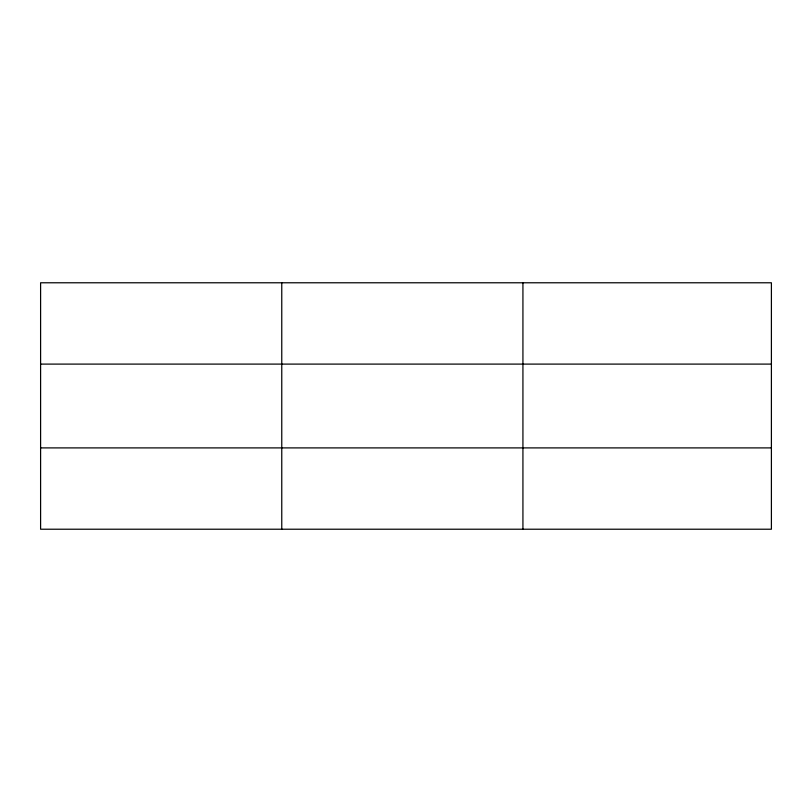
<?xml version="1.0" encoding="UTF-8"?>
<svg xmlns="http://www.w3.org/2000/svg" width="812" height="812" viewBox="0 0 812 812"><rect width="100%" height="100%" fill="white"/><g stroke="black" fill="none" stroke-linecap="round" stroke-linejoin="round"><path stroke-width="1.22" d="M281.764 282.779L281.764 529.221M522.928 282.779L522.928 529.221M771.4 364.101L771.4 282.779L40.6 282.779L40.6 529.221L771.4 529.221L771.4 364.101L40.6 364.101M40.6 447.899L771.4 447.899"/></g></svg>
